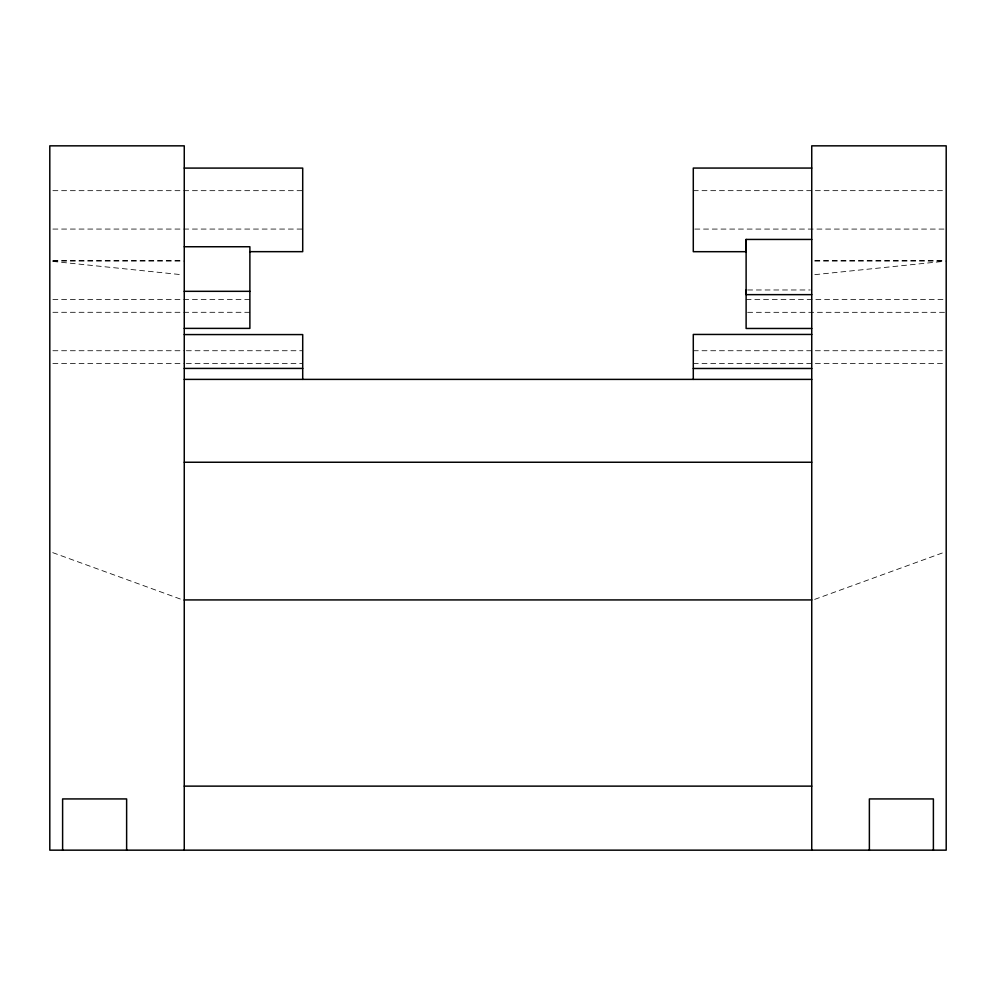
<?xml version="1.0" encoding="UTF-8"?>
<svg xmlns="http://www.w3.org/2000/svg" width="996" height="996" viewBox="0 0 996 996"><rect width="100%" height="100%" fill="white"/><g stroke="black" fill="none" stroke-linecap="round" stroke-linejoin="round"><path stroke-width="0.75" stroke-dasharray="4.98 3.74" d="M814.666 599.38L944.743 552.108M814.828 274.659L944.656 261.251M52.9 190.672L302.709 190.672M693.291 190.659L944.644 190.659M52.9 229.068L302.709 229.068M694.835 229.08L944.644 229.08M52.888 260.454L182.716 260.454M814.828 260.454L944.656 260.454M52.888 261.089L184.26 261.089M814.828 261.089L946.2 261.089M747.635 289.973L810.209 289.973M52.9 299.535L249.884 299.535M746.116 299.51L944.644 299.51M52.9 312.296L249.884 312.296M747.66 312.321L944.644 312.321M52.9 350.729L184.795 350.729M186.339 350.729L302.709 350.729M693.291 350.729L944.644 350.729M52.9 363.54L184.795 363.54M186.339 363.54L302.709 363.54M693.291 363.54L944.644 363.54M52.888 261.413L182.716 274.821M52.726 552.643L184.26 600.451"/><path stroke-width="1.49" d="M811.74 239.438L746.116 239.438L746.116 294.642L811.74 294.642M184.26 168.087L302.709 168.087L302.709 251.664L249.884 251.664M811.74 168.063L693.291 168.063L693.291 251.689L746.116 251.689L746.116 239.438M184.26 246.747L249.884 246.747L249.884 328.381L184.26 328.381M184.26 291.318L249.884 291.318M811.74 328.468L746.116 328.468L746.116 289.973M811.74 334.444L693.291 334.444L693.291 379.389M184.26 334.581L302.709 334.581L302.709 379.389M184.26 368.42L302.709 368.42M693.291 368.483L811.74 368.483M184.26 379.389L811.74 379.389M184.26 462.244L811.74 462.244M184.26 599.928L811.74 599.928M184.26 786.13L811.74 786.13M933.389 850.161L933.389 798.929L869.371 798.929L869.371 850.161M811.74 850.161L811.74 145.839L946.2 145.839L946.2 850.161L49.8 850.161L49.8 145.839L184.26 145.839L184.26 850.161M126.629 850.161L126.629 798.929L62.611 798.929L62.611 850.161"/></g></svg>
